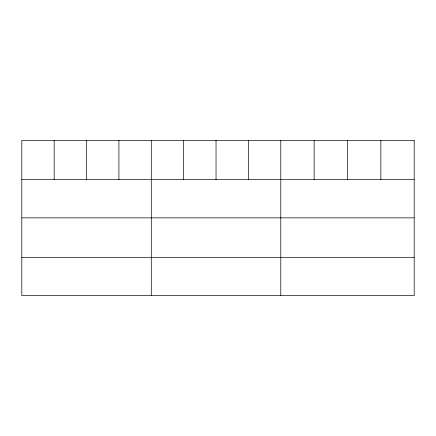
<?xml version="1.0" encoding="UTF-8"?>
<svg xmlns="http://www.w3.org/2000/svg" width="436" height="436" viewBox="0 0 436 436"><rect width="100%" height="100%" fill="white"/><g stroke="black" fill="none" stroke-linecap="round" stroke-linejoin="round"><path stroke-width="0.65" d="M21.8 179.556L414.2 179.556M21.8 217.858L414.2 217.858M21.8 257.322L414.2 257.322M380.846 140.376L380.846 179.556M347.492 140.376L347.492 179.556M314.138 140.376L314.138 179.556M280.784 140.376L280.784 295.624M248.411 140.376L248.411 179.556M216.038 140.376L216.038 179.556M183.665 140.376L183.665 179.556M151.292 140.376L151.292 295.624M118.919 140.376L118.919 179.556M86.546 140.376L86.546 179.556M54.173 140.376L54.173 179.556M414.2 140.376L21.8 140.376L21.8 295.624L414.2 295.624L414.2 140.376"/></g></svg>
